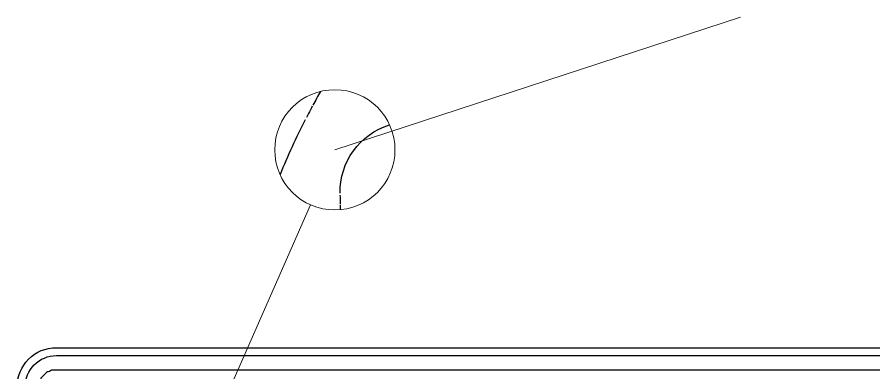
# Model space of a CAD drawing. Extents: x 1548 to 1929, y -174 to 95.
# Drawn here: x 1706.8 to 1728.64, y 54.22 to 63.29 of the extents above; entities that cross this region are included whole.
import ezdxf

# ---------------------------------------------------------------- set-up
doc = ezdxf.new("R2010")
doc.units = 0
doc.layers.add('gbr-dxf_layer0', color=7, linetype='Continuous')
doc.layers.add('gbr-outline-dxf_layer1', color=2, linetype='Continuous')
doc.layers.add('備註', color=1, linetype='Continuous', lineweight=5)

msp = doc.modelspace()

# ---------------------------------------------------------------- linework, layer by layer
at = {"layer": 'gbr-dxf_layer0', "linetype": 'Continuous'}
for points in [[(1714.533, 61.399, 0.005582), (1714.339, 61.047)], [(1715.036, 58.802, -0.336724), (1716.293, 60.546)], [(1715.041, 58.385, 0.005643), (1715.043, 58.503)], [(1707.002, 46.001), (1707.002, 53.866, -0.414216), (1707.798, 54.663), (1738.807, 54.663, -0.202307), (1749.477, 50.161, 0.202311), (1750.697, 49.646), (1756.197, 49.646, 0.202315), (1757.417, 50.161, -0.202307), (1768.087, 54.663), (1789.618, 54.663, -0.414217), (1790.415, 53.866), (1790.415, 50.934)], [(1750.573, 49.279, -0.202298), (1749.09, 49.905, 0.202302), (1738.683, 54.295), (1707.671, 54.295, -0.1755), (1707.56, 54.248), (1707.402, 54.09, -0.021764), (1707.402, 54.075, -0.125832), (1707.38, 53.989), (1707.38, 53.245, -0.355796), (1707.34, 53.196)]]:
    msp.add_lwpolyline(points, format="xyb", dxfattribs=at)
at = {"layer": 'gbr-dxf_layer0'}
for centre, radius, start, end in [((1730.209, 52.49), 18.03, 151.7631, 152.7954), ((1728.421, 53.298), 16.072, 152.6603, 158.1565), ((1709.808, 58.494), 5.236, 0.3703, 2.8901)]:
    msp.add_arc(centre, radius, start, end, dxfattribs=at)
at = {"layer": 'gbr-outline-dxf_layer1', "linetype": 'Continuous'}
msp.add_lwpolyline([(1706.798, 42.266), (1706.798, 53.866, -0.414215), (1707.798, 54.866), (1738.807, 54.866, -0.202312), (1749.623, 50.303, 0.202309), (1750.697, 49.85), (1756.197, 49.85, 0.202214), (1757.271, 50.303, -0.202322), (1768.087, 54.866), (1789.618, 54.866, -0.414215), (1790.618, 53.866), (1790.618, 42.266, -0.414215), (1789.618, 41.266), (1768.502, 41.266, 0.196009), (1766.754, 40.554, -0.196007), (1756.197, 36.25), (1750.697, 36.25, -0.196007), (1740.14, 40.554, 0.196013), (1738.392, 41.266), (1707.798, 41.266, -0.414215)], format="xyb", close=True, dxfattribs=at)
at = {"layer": '備註', "linetype": 'Continuous'}
for p, q in [((1714.899, 59.911), (1725.241, 63.294)), ((1707.894, 43.983), (1714.281, 58.508))]:
    msp.add_line(p, q, dxfattribs=at)
msp.add_circle((1714.899, 59.911), 1.533, dxfattribs=at)

doc.saveas('drawing.dxf')
